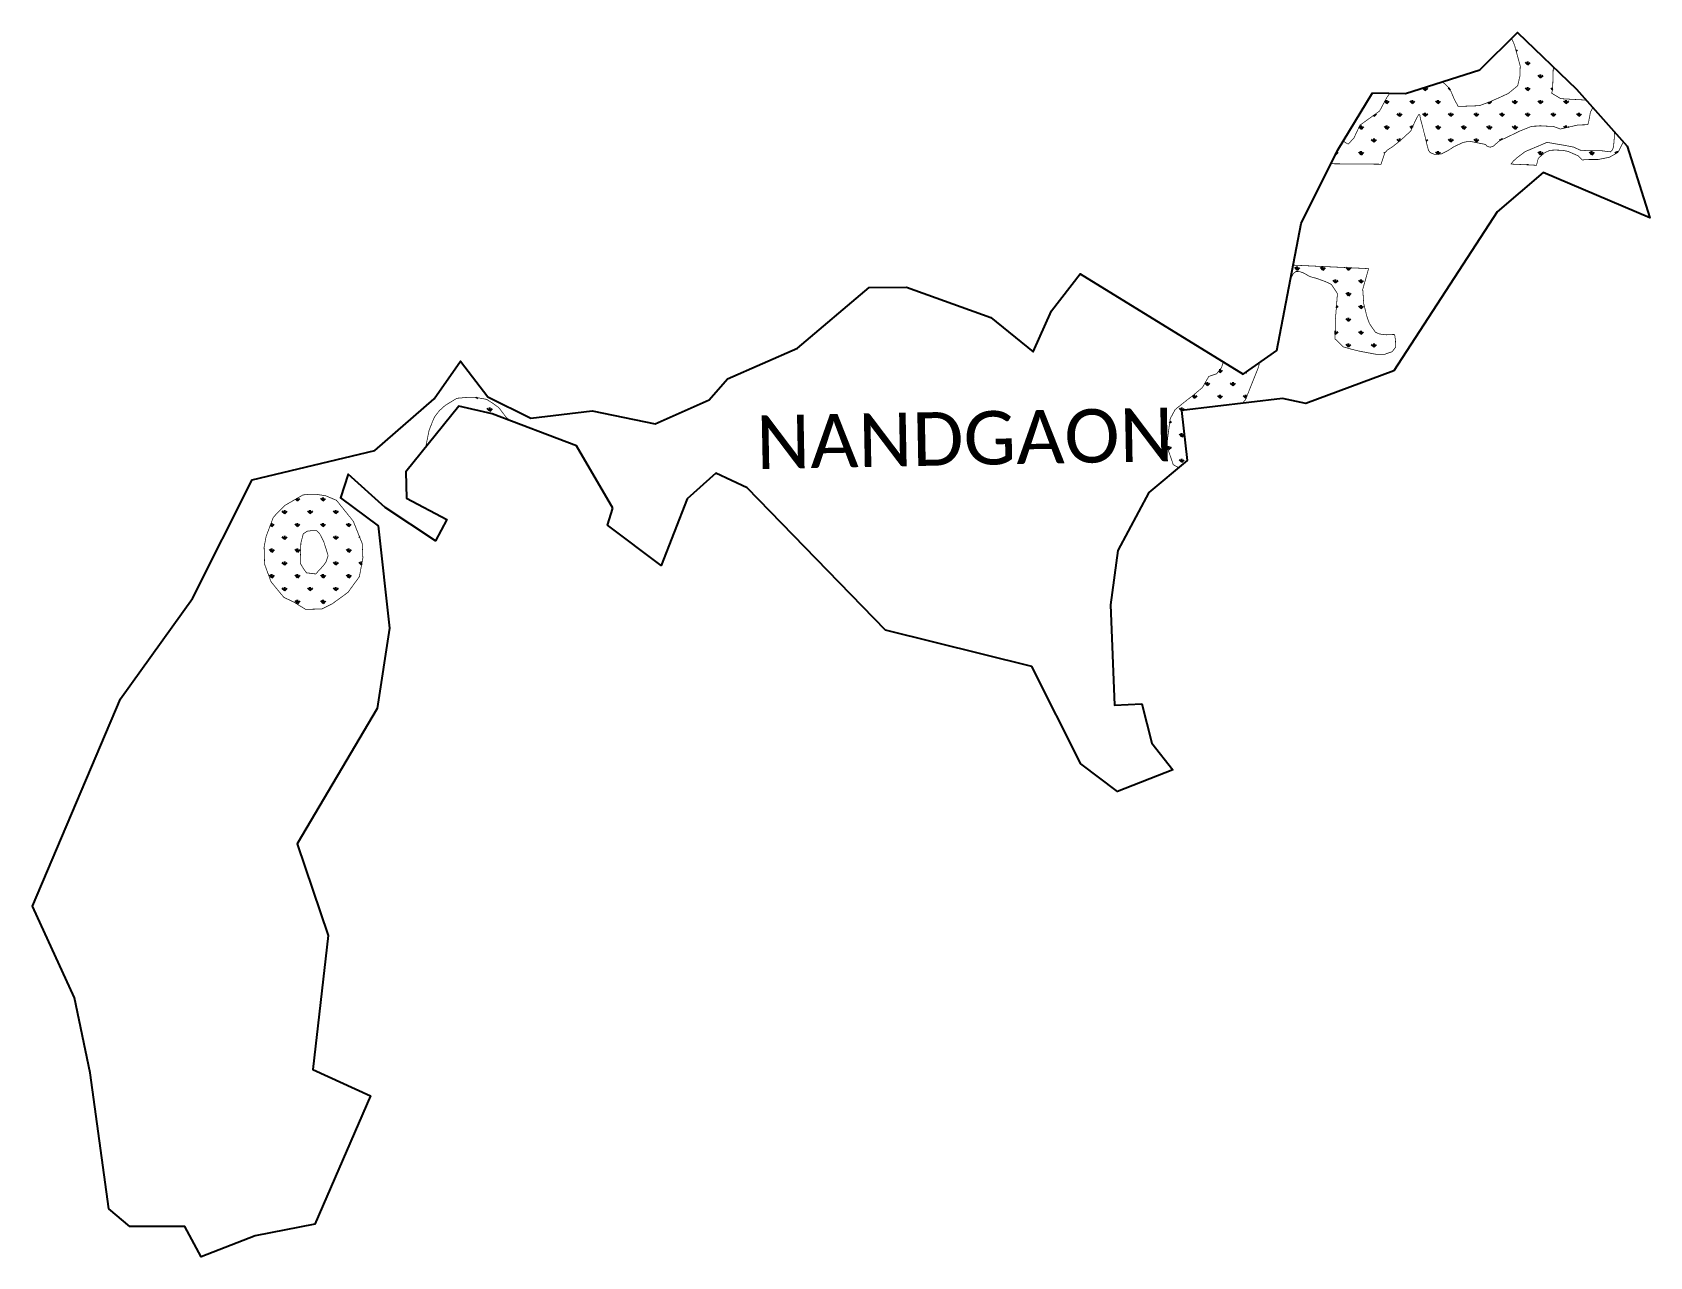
# Model space of a CAD drawing. Header units: metres. Extents: x 279381 to 281648, y 2031388 to 2033104.
import ezdxf

# ---------------------------------------------------------------- set-up
doc = ezdxf.new("R2010")
doc.units = ezdxf.units.M
for name, color, linetype in [('MANGROOVE BUFFER ZONE', 120, 'Continuous'), ('village', 3, 'Continuous'), ('VILLAGE NAME', 250, 'Continuous')]:
    doc.layers.add(name, color=color, linetype=linetype)

msp = doc.modelspace()

# ---------------------------------------------------------------- hatches: boundary and pattern name
at = {"layer": 'MANGROOVE BUFFER ZONE'}
h = msp.add_hatch(dxfattribs=at)
h.set_pattern_fill('GRASS', color=256)
h.paths.add_polyline_path([(281512.8, 2033055.5), (281462.8, 2033103.8), (281454.3, 2033095.4), (281458.3, 2033086.7), (281466.5, 2033056.6), (281466, 2033042.4), (281462.9, 2033029), (281449.7, 2033018.2), (281437.2, 2033012.4), (281424.2, 2033006.7), (281409.3, 2033001.1), (281379.6, 2033000), (281374.2, 2033009.8), (281367.7, 2033025.2), (281358.3, 2033033.9), (281356.9, 2033034.6), (281305.6, 2033018.4), (281283.8, 2033018.8), (281279.5, 2033012.5), (281269.4, 2032993.6), (281241.9, 2032973.8), (281233.5, 2032956), (281225.6, 2032947.2), (281223.1, 2032948.4), (281218.4, 2032951.7), (281210.2, 2032938.4), (281201, 2032919.7), (281271.5, 2032919.1), (281276.8, 2032935.1), (281280.4, 2032939), (281287.4, 2032943.4), (281296.4, 2032950.6), (281303.8, 2032957), (281313.1, 2032965.7), (281319.4, 2032979.8), (281324, 2032988.5), (281325.7, 2032988.5), (281326.7, 2032982.5), (281329.8, 2032971.1), (281333.5, 2032956.4), (281335.8, 2032946.3), (281338.1, 2032938.1), (281340.6, 2032935.3), (281346.5, 2032932.8), (281355.8, 2032933.4), (281364.8, 2032937.9), (281373.9, 2032943.8), (281386.7, 2032949.7), (281395.4, 2032951.3), (281417.5, 2032946.9), (281420.2, 2032944.1), (281424.6, 2032942.9), (281429, 2032944.6), (281437.2, 2032951.7), (281466.7, 2032965.9), (281482.8, 2032972.3), (281497.3, 2032972.6), (281512.6, 2032972.1), (281522.9, 2032968.4), (281547.4, 2032974.1), (281561.1, 2032974.4), (281562.3, 2032978.2), (281564.9, 2032992.2), (281567.5, 2032996.9), (281569.6, 2032996.9), (281558.6, 2033009.3), (281554.6, 2033009.2), (281541.3, 2033009.9), (281523.4, 2033010.9), (281510.5, 2033018.6), (281511.9, 2033023.4)])
h = msp.add_hatch(dxfattribs=at)
h.set_pattern_fill('GRASS', color=256)
h.paths.add_polyline_path([(281603.4, 2032935.6), (281606.6, 2032941.6), (281610.3, 2032949.2), (281610.6, 2032951), (281598.6, 2032964.4), (281598.3, 2032955.9), (281597.3, 2032944.1), (281595.9, 2032939.2), (281592.8, 2032936.4), (281580.3, 2032938), (281561.1, 2032938), (281550.5, 2032938.8), (281541.4, 2032943), (281529.2, 2032945.4), (281515.7, 2032947.7), (281504.1, 2032949.7), (281473.3, 2032936.7), (281461.4, 2032927.8), (281456.5, 2032923.1), (281453.6, 2032919.3), (281489.3, 2032917.6), (281491.8, 2032927.5), (281501.3, 2032935.5), (281508.3, 2032938.6), (281515.4, 2032938.9), (281525.4, 2032938.6), (281533.3, 2032937.1), (281547.4, 2032931), (281553.3, 2032925.1), (281563.2, 2032925.7), (281575.8, 2032925.7), (281591.6, 2032928.9)])
h = msp.add_hatch(dxfattribs=at)
h.set_pattern_fill('GRASS', color=256)
h.paths.add_polyline_path([(281254, 2032772.8), (281148.3, 2032777.7), (281144.5, 2032757.9), (281148.4, 2032765.7), (281152, 2032768.8), (281157.2, 2032768.7), (281162.9, 2032766.7), (281171.7, 2032761.6), (281180.7, 2032759.3), (281193.8, 2032754.5), (281201.7, 2032750.8), (281204.2, 2032747.2), (281208.6, 2032740.6), (281210.3, 2032737.7), (281207.5, 2032701.4), (281207, 2032674.3), (281211.4, 2032670.1), (281218.4, 2032663.2), (281229.6, 2032660), (281240.8, 2032657.2), (281264.3, 2032652.8), (281276.4, 2032652.7), (281279.8, 2032653.9), (281287, 2032656.4), (281292, 2032662.8), (281291.6, 2032673.1), (281290.5, 2032680.2), (281289.3, 2032680.5), (281284.1, 2032680.4), (281278.7, 2032680), (281269.3, 2032681.2), (281263.5, 2032683.7), (281255.1, 2032695.9), (281251.4, 2032706.4), (281247.2, 2032723.6), (281245.8, 2032743.8)])
h = msp.add_hatch(dxfattribs=at)
h.set_pattern_fill('GRASS', color=256)
h.paths.add_polyline_path([(281099, 2032633.1), (281101.4, 2032641), (281078.3, 2032624.7), (281050.3, 2032641.9), (281047.9, 2032634), (281041, 2032625.4), (281030, 2032621.7), (281021.1, 2032606.2), (281007.7, 2032594.9), (280996.9, 2032586.6), (280982.9, 2032575.3), (280976, 2032562.5), (280974.3, 2032549.8), (280972.3, 2032534.6), (280971.4, 2032523.6), (280979, 2032502), (280980.2, 2032498.1), (280987.8, 2032493.9), (280999.9, 2032504), (280991.6, 2032573.9), (281076.9, 2032584), (281081.4, 2032588.8), (281087.5, 2032604.3)])
h = msp.add_hatch(dxfattribs=at)
h.set_pattern_fill('GRASS', color=256)
h.paths.add_polyline_path([(279979.2, 2032580.1), (280025.7, 2032569.5), (280053.3, 2032559), (280045.9, 2032563.8), (280035.3, 2032577.8), (280027.1, 2032583.8), (280018.1, 2032589.6), (280002, 2032592.5), (279990, 2032592.3), (279976.3, 2032591.1), (279960, 2032581.2), (279951.8, 2032573.8), (279945.1, 2032565.1), (279942.8, 2032560), (279937.3, 2032546), (279932.7, 2032522.7)])
h = msp.add_hatch(dxfattribs=at)
h.set_pattern_fill('GRASS', color=256)
h.paths.add_polyline_path([(279807.7, 2032448.1), (279792.6, 2032454.5), (279779.1, 2032456.6), (279769.4, 2032456.6), (279760.6, 2032455.7), (279735.3, 2032441), (279719.1, 2032424.5), (279709, 2032397.5), (279706.2, 2032382.8), (279706.9, 2032358.5), (279715.9, 2032334), (279733.8, 2032312.2), (279747.6, 2032305.7), (279764.3, 2032295.4), (279787, 2032295.9), (279801.3, 2032302.9), (279823.7, 2032319.2), (279839.7, 2032341.2), (279844.6, 2032367.5), (279843.7, 2032387.5), (279831.2, 2032418.8)])
h.paths.add_polyline_path([(279784.2, 2032401.1), (279789.7, 2032390.4), (279793.2, 2032379.5), (279795.9, 2032370.7), (279793, 2032362.1), (279789.4, 2032356.8), (279781.1, 2032347.8), (279778.3, 2032345), (279765.5, 2032346.6), (279761.2, 2032352.7), (279756.8, 2032360.1), (279757.7, 2032388.4), (279761.1, 2032401.3), (279766.7, 2032404.9), (279773.8, 2032405.8), (279779.5, 2032405.8)], flags=16)

# ---------------------------------------------------------------- linework, layer by layer
at = {"color": 3}
msp.add_lwpolyline([(281259.6, 2033019.2), (281305.6, 2033018.4)], dxfattribs=at)
at = {"layer": 'MANGROOVE BUFFER ZONE', "const_width": 1, "flags": 128}
for points in [[(281454.3, 2033095.4), (281458.3, 2033086.7), (281466.5, 2033056.6), (281466, 2033042.4), (281462.9, 2033029), (281449.7, 2033018.2), (281437.2, 2033012.4), (281424.2, 2033006.7), (281409.3, 2033001.1), (281379.6, 2033000), (281374.2, 2033009.8), (281367.7, 2033025.2), (281358.3, 2033033.9), (281356.9, 2033034.6)], [(281558.6, 2033009.3), (281554.6, 2033009.2), (281541.3, 2033009.9), (281523.4, 2033010.9), (281510.5, 2033018.6), (281511.9, 2033023.4), (281512.8, 2033055.5)], [(281283.8, 2033018.8), (281279.5, 2033012.5), (281269.4, 2032993.6), (281241.9, 2032973.8), (281233.5, 2032956), (281225.6, 2032947.2), (281223.1, 2032948.4), (281218.4, 2032951.7)], [(281201, 2032919.7), (281271.5, 2032919.1), (281276.8, 2032935.1), (281280.4, 2032939), (281287.4, 2032943.4), (281296.4, 2032950.6), (281303.8, 2032957), (281313.1, 2032965.7), (281319.4, 2032979.8), (281324, 2032988.5), (281325.7, 2032988.5), (281326.7, 2032982.5), (281329.8, 2032971.1), (281333.5, 2032956.4), (281335.8, 2032946.3), (281338.1, 2032938.1), (281340.6, 2032935.3), (281346.5, 2032932.8), (281355.8, 2032933.4), (281364.8, 2032937.9), (281373.9, 2032943.8), (281386.7, 2032949.7), (281395.4, 2032951.3), (281417.5, 2032946.9), (281420.2, 2032944.1), (281424.6, 2032942.9), (281429, 2032944.6), (281437.2, 2032951.7), (281466.7, 2032965.9), (281482.8, 2032972.3), (281497.3, 2032972.6), (281512.6, 2032972.1), (281522.9, 2032968.4), (281547.4, 2032974.1), (281561.1, 2032974.4), (281562.3, 2032978.2), (281564.9, 2032992.2), (281567.5, 2032996.9), (281569.6, 2032996.9)], [(281598.6, 2032964.4), (281598.3, 2032955.9), (281597.3, 2032944.1), (281595.9, 2032939.2), (281592.8, 2032936.4), (281580.3, 2032938), (281561.1, 2032938), (281550.5, 2032938.8), (281541.4, 2032943), (281529.2, 2032945.4), (281515.7, 2032947.7), (281504.1, 2032949.7), (281473.3, 2032936.7), (281461.4, 2032927.8), (281456.5, 2032923.1), (281453.6, 2032919.3), (281489.3, 2032917.6), (281491.8, 2032927.5), (281501.3, 2032935.5), (281508.3, 2032938.6), (281515.4, 2032938.9), (281525.4, 2032938.6), (281533.3, 2032937.1), (281547.4, 2032931), (281553.3, 2032925.1), (281563.2, 2032925.7), (281575.8, 2032925.7), (281591.6, 2032928.9), (281603.4, 2032935.6), (281606.6, 2032941.6), (281610.3, 2032949.2), (281610.6, 2032951)], [(281144.5, 2032757.9), (281148.4, 2032765.7), (281152, 2032768.8), (281157.2, 2032768.7), (281162.9, 2032766.7), (281171.7, 2032761.6), (281180.7, 2032759.3), (281193.8, 2032754.5), (281201.7, 2032750.8), (281204.2, 2032747.2), (281208.6, 2032740.6), (281210.3, 2032737.7), (281207.5, 2032701.4), (281207, 2032674.3), (281211.4, 2032670.1), (281218.4, 2032663.2), (281229.6, 2032660), (281240.8, 2032657.2), (281264.3, 2032652.8), (281276.4, 2032652.7), (281279.8, 2032653.9), (281287, 2032656.4), (281292, 2032662.8), (281291.6, 2032673.1), (281290.5, 2032680.2), (281289.3, 2032680.5), (281284.1, 2032680.4), (281278.7, 2032680), (281269.3, 2032681.2), (281263.5, 2032683.7), (281255.1, 2032695.9), (281251.4, 2032706.4), (281247.2, 2032723.6), (281245.8, 2032743.8), (281254, 2032772.8), (281148.3, 2032777.7)], [(281050.3, 2032641.9), (281047.9, 2032634), (281041, 2032625.4), (281030, 2032621.7), (281021.1, 2032606.2), (281007.7, 2032594.9), (280996.9, 2032586.6), (280982.9, 2032575.3), (280976, 2032562.5), (280974.3, 2032549.8), (280972.3, 2032534.6), (280971.4, 2032523.6), (280979, 2032502), (280980.2, 2032498.1), (280987.8, 2032493.9)], [(281076.9, 2032584), (281081.4, 2032588.8), (281087.5, 2032604.3), (281099, 2032633.1), (281101.4, 2032641)], [(280053.3, 2032559), (280045.9, 2032563.8), (280035.3, 2032577.8), (280027.1, 2032583.8), (280018.1, 2032589.6), (280002, 2032592.5), (279990, 2032592.3), (279976.3, 2032591.1), (279960, 2032581.2), (279951.8, 2032573.8), (279945.1, 2032565.1), (279942.8, 2032560), (279937.3, 2032546), (279932.3, 2032521.1)]]:
    msp.add_lwpolyline(points, dxfattribs=at)
for points in [[(279831.2, 2032418.8), (279807.7, 2032448.1), (279792.6, 2032454.5), (279779.1, 2032456.6), (279769.4, 2032456.6), (279760.6, 2032455.7), (279735.3, 2032441), (279719.1, 2032424.5), (279709, 2032397.5), (279706.2, 2032382.8), (279706.9, 2032358.5), (279715.9, 2032334), (279733.8, 2032312.2), (279747.6, 2032305.7), (279764.3, 2032295.4), (279787, 2032295.9), (279801.3, 2032302.9), (279823.7, 2032319.2), (279839.7, 2032341.2), (279844.6, 2032367.5), (279843.7, 2032387.5)], [(279784.2, 2032401.1), (279789.7, 2032390.4), (279793.2, 2032379.5), (279795.9, 2032370.7), (279793, 2032362.1), (279789.4, 2032356.8), (279781.1, 2032347.8), (279778.3, 2032345), (279765.5, 2032346.6), (279761.2, 2032352.7), (279756.8, 2032360.1), (279757.7, 2032388.4), (279761.1, 2032401.3), (279766.7, 2032404.9), (279773.8, 2032405.8), (279779.5, 2032405.8)]]:
    msp.add_lwpolyline(points, close=True, dxfattribs=at)
at = {"layer": 'village', "color": 3}
for points in [[(281305.6, 2033018.4, 0), (281409.8, 2033051.2, 0), (281462.8, 2033103.8, 0), (281545.2, 2033024.3, 0), (281616.5, 2032944.4, 0), (281647.9, 2032844.1, 0), (281498.5, 2032907.5, 0), (281434.1, 2032852.3, 0), (281289.2, 2032629.8, 0), (281166, 2032583.6, 0), (281133.4, 2032590.7, 0), (280991.6, 2032573.9, 0), (280999.9, 2032504, 0), (280946.1, 2032458.9, 0), (280902.7, 2032377.7, 0), (280892.1, 2032301.8, 0), (280898, 2032161.3, 0), (280936.2, 2032163.1, 0), (280950.1, 2032107.7, 0), (280979.6, 2032070.6, 0), (280902.2, 2032040.1, 0), (280850.9, 2032079.1, 0), (280782.2, 2032215.3, 0), (280577.2, 2032266.2, 0), (280383.2, 2032465.5, 0), (280339.1, 2032486, 0), (280299.2, 2032450.2, 0), (280262.5, 2032356.9, 0), (280187.4, 2032413.5, 0), (280194.9, 2032437.1, 0)], [(280194.9, 2032437.1, 0), (280143.9, 2032524.4, 0), (280025.7, 2032569.5, 0), (279979.2, 2032580.1, 0), (279904.6, 2032488, 0), (279905.6, 2032451.3, 0), (279962.1, 2032421.4, 0), (279946.3, 2032391.5, 0), (279875.9, 2032437.9, 0), (279824, 2032485, 0), (279813.4, 2032451.8, 0), (279866, 2032412.4, 0), (279882.1, 2032269, 0), (279864.7, 2032156.7, 0), (279752.6, 2031966.8, 0), (279795.8, 2031838.4, 0), (279774.3, 2031650.7, 0), (279855.1, 2031613.7, 0), (279777.3, 2031434, 0), (279693.7, 2031417.7, 0), (279617.8, 2031388.4, 0), (279595, 2031430.9, 0), (279517.9, 2031430.9, 0), (279488.6, 2031455.2, 0), (279462.2, 2031645.9, 0), (279440.5, 2031750.9, 0), (279381.4, 2031879.4, 0), (279504.8, 2032169.9, 0), (279606, 2032310.8, 0), (279689.4, 2032477, 0), (279861.3, 2032517.9, 0), (279944.5, 2032590.5, 0), (279981.6, 2032643.2, 0), (280019.6, 2032593, 0), (280079.9, 2032563.3, 0), (280166.1, 2032573.7, 0), (280254.2, 2032555.1, 0), (280330.1, 2032589, 0), (280355.6, 2032618.5, 0), (280453.7, 2032661.4, 0), (280554.2, 2032746.2, 0), (280606.4, 2032746.8, 0), (280724.5, 2032704.1, 0), (280784, 2032656.2, 0), (280809.7, 2032713.5, 0), (280850, 2032765.6, 0), (281078.3, 2032624.7, 0), (281125.2, 2032657.9, 0), (281159.6, 2032836, 0), (281210.2, 2032938.4, 0), (281259.6, 2033019.2, 0)]]:
    msp.add_polyline3d(points, dxfattribs=at)

# ---------------------------------------------------------------- texts
at = {"layer": 'VILLAGE NAME', "insert": (280395.1, 2032566.9), "char_height": 75, "width": 902.068, "attachment_point": 1, "rotation": 1.1028}
msp.add_mtext('{\\fCalibri|b0|i0|c0|p34;NANDGAON}', dxfattribs=at)

doc.saveas('drawing.dxf')
